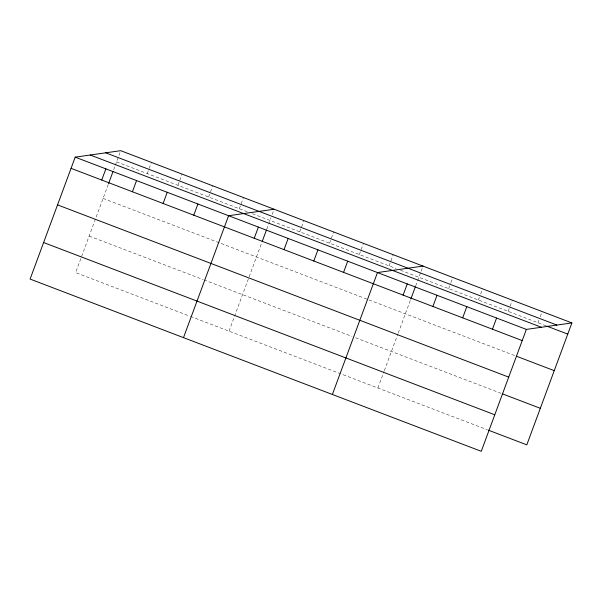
<?xml version="1.0" encoding="UTF-8"?>
<svg xmlns="http://www.w3.org/2000/svg" width="602" height="602" viewBox="0 0 602 602"><rect width="100%" height="100%" fill="white"/><g stroke="black" fill="none" stroke-linecap="round" stroke-linejoin="round"><path stroke-width="0.45" stroke-dasharray="3.01 2.26" d="M108.225 184.49L75.634 272.601L189.585 316.11M113.695 169.696L114.982 166.22M115.306 165.347L120.731 150.681M147.272 173.579L148.867 169.275M149.183 168.417L151.411 162.397M177.951 185.296L182.09 174.106M208.631 197.005L210.226 192.708M210.542 191.842L212.769 185.822M239.31 208.721L243.449 197.531M229.031 331.168L261.945 242.185M266.776 229.136L270.945 217.849M272.217 214.41L274.128 209.248M299.766 231.8L303.905 220.61M329.542 243.17L333.681 231.981M359.319 254.541L363.457 243.351M389.103 265.903L393.241 254.721M377.913 388.012L384.031 371.479M384.354 370.606L397.907 333.952M398.231 333.079L410.511 299.894M415.658 285.973L417.269 281.623M417.592 280.758L420.783 272.112M421.107 271.254L423.018 266.084M448.656 288.644L450.567 283.482M450.883 282.616L452.794 277.454M478.432 300.014L479.388 297.433M480.659 293.987L482.571 288.825M508.208 311.377L509.796 307.08M510.12 306.215L512.347 300.195M537.985 322.747L538.941 320.166M540.212 316.727L542.124 311.558M116.592 161.87L247.204 211.731M252.464 213.74L396.108 268.582M400.488 270.253L545.863 325.757M103.077 198.412L515.711 355.948M89.149 236.059L203.1 279.569M203.98 279.9L352.019 336.42M355.526 337.76L500.909 393.264M190.458 316.441L487.387 429.805"/><path stroke-width="0.9" d="M571.9 322.928L120.731 150.681L75.197 157.152L30.1 279.072L481.269 451.319L526.366 329.399L571.9 322.928L526.803 444.848L488.267 430.137M101.738 180.051L105.877 168.861M108.548 183.618L113.056 171.442M132.417 191.76L136.556 180.577M163.097 203.476L167.236 192.286M193.776 215.185L197.915 204.003M183.497 337.632L228.594 215.712L274.128 209.248M254.232 238.272L258.371 227.082M262.269 241.312L266.453 230.002M284.016 249.634L288.155 238.452M313.792 261.005L317.931 249.815M343.569 272.375L347.708 261.185M332.379 394.476L377.484 272.555L423.018 266.084M403.122 295.108L407.261 283.926M410.827 299.028L415.335 286.845M432.898 306.478L437.037 295.289M462.675 317.848L466.813 306.659M492.451 329.219L496.59 318.029M105.704 152.818L556.873 325.065M546.744 326.096L567.761 334.118M90.225 155.015L541.394 327.262M75.197 157.152L526.366 329.399M71.059 168.334L522.227 340.582M516.584 356.279L554.246 370.659M57.544 204.876L508.713 377.13M502.655 393.934L540.318 408.306M43.615 242.531L494.784 414.778"/></g></svg>
